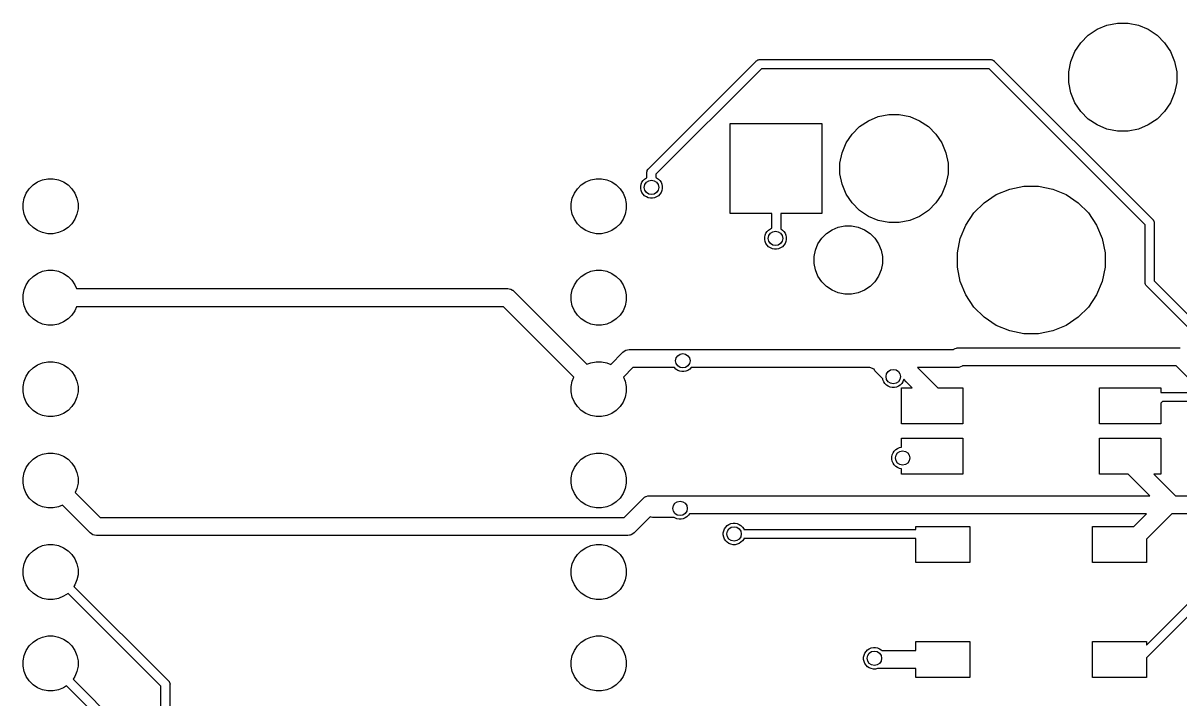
# Model space of a CAD drawing. Extents: x 0.5 to 11.2, y -4.1 to -0.9.
# Drawn here: x 6.048 to 7.312, y -1.795 to -1.056 of the extents above; entities that cross this region are included whole.
import ezdxf

# ---------------------------------------------------------------- set-up
doc = ezdxf.new("R2010")
doc.units = 0
doc.header["$MEASUREMENT"] = 0
doc.layers.add('BLACK', color=7, linetype='CONTINUOUS')

msp = doc.modelspace()

# ---------------------------------------------------------------- linework, layer by layer
at = {"layer": 'BLACK', "linetype": 'CONTINUOUS'}
for p, q in [((7.22193, -1.06282), (7.23268, -1.05837)), ((7.23268, -1.05837), (7.24409, -1.0561)), ((7.24409, -1.0561), (7.25572, -1.0561)), ((7.25572, -1.0561), (7.26713, -1.05837)), ((7.26713, -1.05837), (7.27787, -1.06282)), ((7.20403, -1.07751), (7.21226, -1.06929)), ((7.21226, -1.06929), (7.22193, -1.06282)), ((7.27787, -1.06282), (7.28755, -1.06929)), ((7.28755, -1.06929), (7.29577, -1.07751)), ((7.19312, -1.09793), (7.19757, -1.08718)), ((7.19757, -1.08718), (7.20403, -1.07751)), ((7.29577, -1.07751), (7.30224, -1.08718)), ((7.30224, -1.08718), (7.30669, -1.09793)), ((6.73148, -1.21543), (6.84924, -1.09767)), ((6.84924, -1.09767), (6.8494, -1.09749)), ((6.8494, -1.09749), (6.84959, -1.09733)), ((6.84959, -1.09733), (6.85015, -1.09687)), ((6.84959, -1.09733), (6.84959, -1.09733)), ((6.85015, -1.09687), (6.851, -1.09642)), ((6.85015, -1.09687), (6.85015, -1.09687)), ((6.85015, -1.09687), (6.85015, -1.09687)), ((6.851, -1.09642), (6.85193, -1.09613)), ((6.85193, -1.09613), (6.85265, -1.09606)), ((6.85265, -1.09606), (6.85289, -1.09604)), ((6.85265, -1.09606), (6.85265, -1.09606)), ((6.85289, -1.09604), (6.85314, -1.09606)), ((6.85314, -1.09606), (7.10557, -1.09606)), ((7.10557, -1.09606), (7.10581, -1.09604)), ((7.10581, -1.09604), (7.10605, -1.09606)), ((7.10605, -1.09606), (7.10605, -1.09606)), ((7.10605, -1.09606), (7.10677, -1.09613)), ((7.10677, -1.09613), (7.1077, -1.09642)), ((7.1077, -1.09642), (7.10855, -1.09687)), ((7.10855, -1.09687), (7.1093, -1.09749)), ((7.1093, -1.09749), (7.10946, -1.09768)), ((7.10946, -1.09768), (7.28274, -1.27096)), ((7.19085, -1.10934), (7.19312, -1.09793)), ((7.30669, -1.09793), (7.30896, -1.10934)), ((6.85493, -1.10591), (6.73972, -1.22112)), ((7.10377, -1.10591), (6.85493, -1.10591)), ((7.27451, -1.27664), (7.10377, -1.10591)), ((7.19085, -1.12097), (7.19085, -1.10934)), ((7.30896, -1.10934), (7.30896, -1.12097)), ((7.19312, -1.13238), (7.19085, -1.12097)), ((7.30896, -1.12097), (7.30669, -1.13238)), ((7.19757, -1.14313), (7.19312, -1.13238)), ((7.30669, -1.13238), (7.30224, -1.14313)), ((7.20403, -1.1528), (7.19757, -1.14313)), ((7.30224, -1.14313), (7.29577, -1.1528)), ((6.96226, -1.16929), (6.97193, -1.16282)), ((6.97193, -1.16282), (6.98268, -1.15837)), ((6.98268, -1.15837), (6.99409, -1.1561)), ((6.99409, -1.1561), (7.00572, -1.1561)), ((7.00572, -1.1561), (7.01713, -1.15837)), ((7.01713, -1.15837), (7.02787, -1.16282)), ((7.02787, -1.16282), (7.03755, -1.16929)), ((7.21226, -1.16103), (7.20403, -1.1528)), ((7.22193, -1.16749), (7.21226, -1.16103)), ((7.28755, -1.16103), (7.27787, -1.16749)), ((7.29577, -1.1528), (7.28755, -1.16103)), ((6.82077, -1.26437), (6.82077, -1.16594)), ((6.82077, -1.16594), (6.92116, -1.16594)), ((6.92116, -1.16594), (6.92116, -1.26437)), ((6.95403, -1.17751), (6.96226, -1.16929)), ((7.03755, -1.16929), (7.04577, -1.17751)), ((7.23268, -1.17194), (7.22193, -1.16749)), ((7.24409, -1.17421), (7.23268, -1.17194)), ((7.25572, -1.17421), (7.24409, -1.17421)), ((7.26713, -1.17194), (7.25572, -1.17421)), ((7.27787, -1.16749), (7.26713, -1.17194)), ((6.94312, -1.19793), (6.94757, -1.18718)), ((6.94757, -1.18718), (6.95403, -1.17751)), ((7.04577, -1.17751), (7.05224, -1.18718)), ((7.05224, -1.18718), (7.05669, -1.19793)), ((6.94085, -1.20934), (6.94312, -1.19793)), ((7.05669, -1.19793), (7.05896, -1.20934)), ((6.94085, -1.22097), (6.94085, -1.20934)), ((7.05896, -1.20934), (7.05896, -1.22097)), ((6.06916, -1.22753), (6.07495, -1.22638)), ((6.07495, -1.22638), (6.08086, -1.22638)), ((6.08086, -1.22638), (6.08666, -1.22753)), ((6.66837, -1.22753), (6.67417, -1.22638)), ((6.67417, -1.22638), (6.68008, -1.22638)), ((6.68008, -1.22638), (6.68587, -1.22753)), ((6.72726, -1.22661), (6.7292, -1.22532)), ((6.7292, -1.22532), (6.72987, -1.22504)), ((6.72985, -1.21909), (6.72994, -1.21815)), ((6.72987, -1.21933), (6.72985, -1.21909)), ((6.72987, -1.22504), (6.72987, -1.21933)), ((6.72994, -1.21812), (6.72999, -1.21797)), ((6.72994, -1.21815), (6.72994, -1.21812)), ((6.72999, -1.21797), (6.73023, -1.21719)), ((6.73023, -1.21719), (6.73068, -1.21634)), ((6.73068, -1.21634), (6.73114, -1.21578)), ((6.73114, -1.21578), (6.7313, -1.21559)), ((6.73114, -1.21578), (6.73114, -1.21578)), ((6.7313, -1.21559), (6.73148, -1.21543)), ((6.73972, -1.22112), (6.73972, -1.22504)), ((6.73972, -1.22504), (6.74039, -1.22532)), ((6.74039, -1.22532), (6.74232, -1.22661)), ((6.94312, -1.23238), (6.94085, -1.22097)), ((7.05896, -1.22097), (7.05669, -1.23238)), ((6.05132, -1.24217), (6.05461, -1.23725)), ((6.05461, -1.23725), (6.05879, -1.23308)), ((6.05879, -1.23308), (6.0637, -1.22979)), ((6.0637, -1.22979), (6.06916, -1.22753)), ((6.08666, -1.22753), (6.09212, -1.22979)), ((6.09212, -1.22979), (6.09703, -1.23308)), ((6.09703, -1.23308), (6.10121, -1.23725)), ((6.10121, -1.23725), (6.1045, -1.24217)), ((6.65054, -1.24217), (6.65382, -1.23725)), ((6.65382, -1.23725), (6.658, -1.23308)), ((6.658, -1.23308), (6.66291, -1.22979)), ((6.66291, -1.22979), (6.66837, -1.22753)), ((6.68587, -1.22753), (6.69133, -1.22979)), ((6.69133, -1.22979), (6.69625, -1.23308)), ((6.69625, -1.23308), (6.70042, -1.23725)), ((6.70042, -1.23725), (6.70371, -1.24217)), ((6.72298, -1.23463), (6.72344, -1.23234)), ((6.72298, -1.23695), (6.72298, -1.23463)), ((6.72344, -1.23923), (6.72298, -1.23695)), ((6.72344, -1.23234), (6.72433, -1.23019)), ((6.72433, -1.23019), (6.72562, -1.22826)), ((6.72562, -1.22826), (6.72726, -1.22661)), ((6.74232, -1.22661), (6.74397, -1.22826)), ((6.74397, -1.22826), (6.74526, -1.23019)), ((6.74526, -1.23019), (6.74615, -1.23234)), ((6.74615, -1.23234), (6.7466, -1.23463)), ((6.7466, -1.23695), (6.74615, -1.23923)), ((6.7466, -1.23463), (6.7466, -1.23695)), ((6.94757, -1.24313), (6.94312, -1.23238)), ((7.05669, -1.23238), (7.05224, -1.24313)), ((7.11167, -1.24363), (7.12636, -1.23755)), ((7.12636, -1.23755), (7.14195, -1.23445)), ((7.14195, -1.23445), (7.15785, -1.23445)), ((7.15785, -1.23445), (7.17344, -1.23755)), ((7.17344, -1.23755), (7.18813, -1.24363)), ((6.04791, -1.25342), (6.04906, -1.24763)), ((6.04906, -1.24763), (6.05132, -1.24217)), ((6.1045, -1.24217), (6.10676, -1.24763)), ((6.10676, -1.24763), (6.10791, -1.25342)), ((6.64712, -1.25342), (6.64827, -1.24763)), ((6.64827, -1.24763), (6.65054, -1.24217)), ((6.70371, -1.24217), (6.70597, -1.24763)), ((6.70597, -1.24763), (6.70712, -1.25342)), ((6.72433, -1.24138), (6.72344, -1.23923)), ((6.72562, -1.24332), (6.72433, -1.24138)), ((6.72726, -1.24496), (6.72562, -1.24332)), ((6.7292, -1.24626), (6.72726, -1.24496)), ((6.73135, -1.24715), (6.7292, -1.24626)), ((6.73363, -1.2476), (6.73135, -1.24715)), ((6.73596, -1.2476), (6.73363, -1.2476)), ((6.73824, -1.24715), (6.73596, -1.2476)), ((6.74039, -1.24626), (6.73824, -1.24715)), ((6.74232, -1.24496), (6.74039, -1.24626)), ((6.74397, -1.24332), (6.74232, -1.24496)), ((6.74526, -1.24138), (6.74397, -1.24332)), ((6.74615, -1.23923), (6.74526, -1.24138)), ((6.95403, -1.2528), (6.94757, -1.24313)), ((7.05224, -1.24313), (7.04577, -1.2528)), ((7.09845, -1.25247), (7.11167, -1.24363)), ((7.18813, -1.24363), (7.20135, -1.25247)), ((6.04791, -1.25933), (6.04791, -1.25342)), ((6.04906, -1.26513), (6.04791, -1.25933)), ((6.10791, -1.25933), (6.10676, -1.26513)), ((6.10791, -1.25342), (6.10791, -1.25933)), ((6.64712, -1.25933), (6.64712, -1.25342)), ((6.64827, -1.26513), (6.64712, -1.25933)), ((6.70712, -1.25933), (6.70597, -1.26513)), ((6.70712, -1.25342), (6.70712, -1.25933)), ((6.86632, -1.26437), (6.82077, -1.26437)), ((6.86632, -1.28043), (6.86632, -1.26437)), ((6.92116, -1.26437), (6.87616, -1.26437)), ((6.87616, -1.26437), (6.87616, -1.2812)), ((6.96226, -1.26103), (6.95403, -1.2528)), ((6.97193, -1.26749), (6.96226, -1.26103)), ((7.03755, -1.26103), (7.02787, -1.26749)), ((7.04577, -1.2528), (7.03755, -1.26103)), ((7.07838, -1.27693), (7.08721, -1.26371)), ((7.08721, -1.26371), (7.09845, -1.25247)), ((7.20135, -1.25247), (7.21259, -1.26371)), ((7.21259, -1.26371), (7.22142, -1.27693)), ((6.05132, -1.27059), (6.04906, -1.26513)), ((6.05461, -1.2755), (6.05132, -1.27059)), ((6.05879, -1.27968), (6.05461, -1.2755)), ((6.10121, -1.2755), (6.09703, -1.27968)), ((6.1045, -1.27059), (6.10121, -1.2755)), ((6.10676, -1.26513), (6.1045, -1.27059)), ((6.65054, -1.27059), (6.64827, -1.26513)), ((6.65382, -1.2755), (6.65054, -1.27059)), ((6.658, -1.27968), (6.65382, -1.2755)), ((6.70042, -1.2755), (6.69625, -1.27968)), ((6.70371, -1.27059), (6.70042, -1.2755)), ((6.70597, -1.26513), (6.70371, -1.27059)), ((6.98268, -1.27194), (6.97193, -1.26749)), ((6.99409, -1.27421), (6.98268, -1.27194)), ((7.00572, -1.27421), (6.99409, -1.27421)), ((7.01713, -1.27194), (7.00572, -1.27421)), ((7.02787, -1.26749), (7.01713, -1.27194)), ((7.07229, -1.29162), (7.07838, -1.27693)), ((7.22142, -1.27693), (7.22751, -1.29162)), ((7.27451, -1.33972), (7.27451, -1.27664)), ((7.28274, -1.27096), (7.28293, -1.27111)), ((7.28293, -1.27111), (7.28308, -1.2713)), ((7.28308, -1.2713), (7.28354, -1.27186)), ((7.28354, -1.27186), (7.28387, -1.27247)), ((7.28387, -1.27247), (7.284, -1.27271)), ((7.284, -1.27271), (7.28428, -1.27364)), ((7.28428, -1.27364), (7.28435, -1.27436)), ((7.28435, -1.27436), (7.28435, -1.27437)), ((7.28435, -1.27437), (7.28437, -1.27461)), ((7.28437, -1.27461), (7.28435, -1.27485)), ((7.28435, -1.27485), (7.28435, -1.33792)), ((6.0637, -1.28296), (6.05879, -1.27968)), ((6.06916, -1.28523), (6.0637, -1.28296)), ((6.07495, -1.28638), (6.06916, -1.28523)), ((6.08086, -1.28638), (6.07495, -1.28638)), ((6.08666, -1.28523), (6.08086, -1.28638)), ((6.09212, -1.28296), (6.08666, -1.28523)), ((6.09703, -1.27968), (6.09212, -1.28296)), ((6.66291, -1.28296), (6.658, -1.27968)), ((6.66837, -1.28523), (6.66291, -1.28296)), ((6.67417, -1.28638), (6.66837, -1.28523)), ((6.68008, -1.28638), (6.67417, -1.28638)), ((6.68587, -1.28523), (6.68008, -1.28638)), ((6.69133, -1.28296), (6.68587, -1.28523)), ((6.69625, -1.27968), (6.69133, -1.28296)), ((6.85856, -1.29037), (6.85902, -1.28809)), ((6.85902, -1.28809), (6.85991, -1.28594)), ((6.85991, -1.28594), (6.8612, -1.28401)), ((6.8612, -1.28401), (6.86284, -1.28236)), ((6.86284, -1.28236), (6.86478, -1.28107)), ((6.86478, -1.28107), (6.86632, -1.28043)), ((6.87616, -1.2812), (6.8779, -1.28236)), ((6.8779, -1.28236), (6.87955, -1.28401)), ((6.87955, -1.28401), (6.88084, -1.28594)), ((6.88084, -1.28594), (6.88173, -1.28809)), ((6.88173, -1.28809), (6.88219, -1.29037)), ((6.92085, -1.29132), (6.92606, -1.28611)), ((6.92606, -1.28611), (6.93219, -1.28201)), ((6.93219, -1.28201), (6.93899, -1.27919)), ((6.93899, -1.27919), (6.94622, -1.27776)), ((6.94622, -1.27776), (6.95359, -1.27776)), ((6.95359, -1.27776), (6.96081, -1.27919)), ((6.96081, -1.27919), (6.96762, -1.28201)), ((6.96762, -1.28201), (6.97374, -1.28611)), ((6.97374, -1.28611), (6.97895, -1.29132)), ((6.85856, -1.2927), (6.85856, -1.29037)), ((6.85902, -1.29498), (6.85856, -1.2927)), ((6.85991, -1.29713), (6.85902, -1.29498)), ((6.8612, -1.29906), (6.85991, -1.29713)), ((6.86284, -1.30071), (6.8612, -1.29906)), ((6.86478, -1.302), (6.86284, -1.30071)), ((6.86693, -1.30289), (6.86478, -1.302)), ((6.87597, -1.302), (6.87382, -1.30289)), ((6.8779, -1.30071), (6.87597, -1.302)), ((6.87955, -1.29906), (6.8779, -1.30071)), ((6.88084, -1.29713), (6.87955, -1.29906)), ((6.88173, -1.29498), (6.88084, -1.29713)), ((6.88219, -1.2927), (6.88173, -1.29498)), ((6.88219, -1.29037), (6.88219, -1.2927)), ((6.91394, -1.30425), (6.91676, -1.29744)), ((6.91676, -1.29744), (6.92085, -1.29132)), ((6.97895, -1.29132), (6.98305, -1.29744)), ((6.98305, -1.29744), (6.98587, -1.30425)), ((7.06919, -1.30721), (7.07229, -1.29162)), ((7.22751, -1.29162), (7.23061, -1.30721)), ((6.86921, -1.30335), (6.86693, -1.30289)), ((6.87154, -1.30335), (6.86921, -1.30335)), ((6.87382, -1.30289), (6.87154, -1.30335)), ((6.9125, -1.31147), (6.91394, -1.30425)), ((6.9125, -1.31884), (6.9125, -1.31147)), ((6.98587, -1.30425), (6.9873, -1.31147)), ((6.9873, -1.31147), (6.9873, -1.31884)), ((7.06919, -1.32311), (7.06919, -1.30721)), ((7.23061, -1.30721), (7.23061, -1.32311)), ((6.0637, -1.32979), (6.06916, -1.32753)), ((6.06916, -1.32753), (6.07495, -1.32638)), ((6.07495, -1.32638), (6.08086, -1.32638)), ((6.08086, -1.32638), (6.08666, -1.32753)), ((6.08666, -1.32753), (6.09212, -1.32979)), ((6.66291, -1.32979), (6.66837, -1.32753)), ((6.66837, -1.32753), (6.67417, -1.32638)), ((6.67417, -1.32638), (6.68008, -1.32638)), ((6.68008, -1.32638), (6.68587, -1.32753)), ((6.68587, -1.32753), (6.69133, -1.32979)), ((6.91394, -1.32607), (6.9125, -1.31884)), ((6.91676, -1.33287), (6.91394, -1.32607)), ((6.98587, -1.32607), (6.98305, -1.33287)), ((6.9873, -1.31884), (6.98587, -1.32607)), ((7.07229, -1.3387), (7.06919, -1.32311)), ((7.23061, -1.32311), (7.22751, -1.3387)), ((6.05132, -1.34217), (6.05461, -1.33725)), ((6.05461, -1.33725), (6.05879, -1.33308)), ((6.05879, -1.33308), (6.0637, -1.32979)), ((6.09212, -1.32979), (6.09703, -1.33308)), ((6.09703, -1.33308), (6.10121, -1.33725)), ((6.10121, -1.33725), (6.1045, -1.34217)), ((6.65054, -1.34217), (6.65382, -1.33725)), ((6.65382, -1.33725), (6.658, -1.33308)), ((6.658, -1.33308), (6.66291, -1.32979)), ((6.69133, -1.32979), (6.69625, -1.33308)), ((6.69625, -1.33308), (6.70042, -1.33725)), ((6.70042, -1.33725), (6.70371, -1.34217)), ((6.92085, -1.339), (6.91676, -1.33287)), ((6.92606, -1.34421), (6.92085, -1.339)), ((6.97895, -1.339), (6.97374, -1.34421)), ((6.98305, -1.33287), (6.97895, -1.339)), ((7.07838, -1.35339), (7.07229, -1.3387)), ((7.22751, -1.3387), (7.22142, -1.35339)), ((7.27448, -1.33996), (7.27451, -1.33972)), ((7.27458, -1.34093), (7.27448, -1.33996)), ((7.28435, -1.33792), (7.32655, -1.38012)), ((6.04791, -1.35342), (6.04906, -1.34763)), ((6.04906, -1.34763), (6.05132, -1.34217)), ((6.1045, -1.34217), (6.10626, -1.34642)), ((6.10626, -1.34642), (6.57683, -1.34642)), ((6.57683, -1.34642), (6.57732, -1.34637)), ((6.57732, -1.34637), (6.57781, -1.34642)), ((6.57781, -1.34642), (6.57781, -1.34642)), ((6.57781, -1.34642), (6.57928, -1.34656)), ((6.57928, -1.34656), (6.58116, -1.34713)), ((6.58116, -1.34713), (6.5829, -1.34806)), ((6.5829, -1.34806), (6.58319, -1.3483)), ((6.58319, -1.3483), (6.58404, -1.349)), ((6.58404, -1.349), (6.58404, -1.349)), ((6.58404, -1.349), (6.58442, -1.34931)), ((6.58442, -1.34931), (6.58474, -1.34969)), ((6.58474, -1.34969), (6.66427, -1.42923)), ((6.64712, -1.35342), (6.64827, -1.34763)), ((6.64827, -1.34763), (6.65054, -1.34217)), ((6.70371, -1.34217), (6.70597, -1.34763)), ((6.70597, -1.34763), (6.70712, -1.35342)), ((6.93219, -1.3483), (6.92606, -1.34421)), ((6.93899, -1.35112), (6.93219, -1.3483)), ((6.94622, -1.35256), (6.93899, -1.35112)), ((6.95359, -1.35256), (6.94622, -1.35256)), ((6.96081, -1.35112), (6.95359, -1.35256)), ((6.96762, -1.3483), (6.96081, -1.35112)), ((6.97374, -1.34421), (6.96762, -1.3483)), ((7.27486, -1.34185), (7.27458, -1.34093)), ((7.27532, -1.34271), (7.27486, -1.34185)), ((7.2755, -1.34293), (7.27532, -1.34271)), ((7.27593, -1.34346), (7.2755, -1.34293)), ((7.27612, -1.34361), (7.27593, -1.34346)), ((7.32086, -1.38835), (7.27612, -1.34361)), ((6.04791, -1.35933), (6.04791, -1.35342)), ((6.04906, -1.36513), (6.04791, -1.35933)), ((6.05132, -1.37059), (6.04906, -1.36513)), ((6.64712, -1.35933), (6.64712, -1.35342)), ((6.64827, -1.36513), (6.64712, -1.35933)), ((6.65054, -1.37059), (6.64827, -1.36513)), ((6.70597, -1.36513), (6.70371, -1.37059)), ((6.70712, -1.35933), (6.70597, -1.36513)), ((6.70712, -1.35342), (6.70712, -1.35933)), ((7.08721, -1.36661), (7.07838, -1.35339)), ((7.22142, -1.35339), (7.21259, -1.36661)), ((6.05461, -1.3755), (6.05132, -1.37059)), ((6.05879, -1.37968), (6.05461, -1.3755)), ((6.10121, -1.3755), (6.09703, -1.37968)), ((6.1045, -1.37059), (6.10121, -1.3755)), ((6.10622, -1.36642), (6.1045, -1.37059)), ((6.57318, -1.36642), (6.10622, -1.36642)), ((6.65007, -1.44331), (6.57318, -1.36642)), ((6.65382, -1.3755), (6.65054, -1.37059)), ((6.658, -1.37968), (6.65382, -1.3755)), ((6.70042, -1.3755), (6.69625, -1.37968)), ((6.70371, -1.37059), (6.70042, -1.3755)), ((7.09845, -1.37785), (7.08721, -1.36661)), ((7.11167, -1.38668), (7.09845, -1.37785)), ((7.20135, -1.37785), (7.18813, -1.38668)), ((7.21259, -1.36661), (7.20135, -1.37785)), ((6.0637, -1.38296), (6.05879, -1.37968)), ((6.06916, -1.38523), (6.0637, -1.38296)), ((6.07495, -1.38638), (6.06916, -1.38523)), ((6.08086, -1.38638), (6.07495, -1.38638)), ((6.08666, -1.38523), (6.08086, -1.38638)), ((6.09212, -1.38296), (6.08666, -1.38523)), ((6.09703, -1.37968), (6.09212, -1.38296)), ((6.66291, -1.38296), (6.658, -1.37968)), ((6.66837, -1.38523), (6.66291, -1.38296)), ((6.67417, -1.38638), (6.66837, -1.38523)), ((6.68008, -1.38638), (6.67417, -1.38638)), ((6.68587, -1.38523), (6.68008, -1.38638)), ((6.69133, -1.38296), (6.68587, -1.38523)), ((6.69625, -1.37968), (6.69133, -1.38296)), ((7.12636, -1.39276), (7.11167, -1.38668)), ((7.18813, -1.38668), (7.17344, -1.39276)), ((7.14195, -1.39587), (7.12636, -1.39276)), ((7.15785, -1.39587), (7.14195, -1.39587)), ((7.17344, -1.39276), (7.15785, -1.39587)), ((6.70317, -1.41641), (6.70348, -1.41604)), ((6.70348, -1.41604), (6.70497, -1.41481)), ((6.70497, -1.41481), (6.70668, -1.41389)), ((6.70668, -1.41389), (6.70854, -1.41333)), ((6.70854, -1.41333), (6.71047, -1.41314)), ((6.71047, -1.41314), (6.71095, -1.41319)), ((6.71095, -1.41319), (6.76623, -1.41319)), ((6.76623, -1.41319), (6.76671, -1.41314)), ((6.76671, -1.41314), (6.7672, -1.41319)), ((6.7672, -1.41319), (6.9744, -1.41319)), ((6.9744, -1.41319), (6.97466, -1.41315)), ((6.97466, -1.41315), (6.97537, -1.41319)), ((6.97537, -1.41319), (7.00139, -1.41319)), ((7.00139, -1.41319), (7.00187, -1.41314)), ((7.00187, -1.41314), (7.00218, -1.41317)), ((7.00218, -1.41317), (7.00249, -1.41316)), ((7.00249, -1.41316), (7.00266, -1.41319)), ((7.00266, -1.41319), (7.0648, -1.41319)), ((7.0648, -1.41319), (7.06522, -1.41284)), ((7.06522, -1.41284), (7.06693, -1.41193)), ((7.06693, -1.41193), (7.06836, -1.41149)), ((7.06836, -1.41149), (7.06879, -1.41136)), ((7.06879, -1.41136), (7.07072, -1.41117)), ((7.07072, -1.41117), (7.0712, -1.41122)), ((7.0712, -1.41122), (7.31182, -1.41122)), ((7.31182, -1.41122), (7.3123, -1.41117)), ((7.3123, -1.41117), (7.31279, -1.41122)), ((6.0637, -1.42979), (6.06916, -1.42753)), ((6.06916, -1.42753), (6.07495, -1.42638)), ((6.07495, -1.42638), (6.08086, -1.42638)), ((6.08086, -1.42638), (6.08666, -1.42753)), ((6.08666, -1.42753), (6.09212, -1.42979)), ((6.66427, -1.42923), (6.66837, -1.42753)), ((6.66837, -1.42753), (6.67417, -1.42638)), ((6.67417, -1.42638), (6.68008, -1.42638)), ((6.68008, -1.42638), (6.68587, -1.42753)), ((6.68587, -1.42753), (6.69024, -1.42934)), ((6.69024, -1.42934), (6.70317, -1.41641)), ((6.05132, -1.44217), (6.05461, -1.43725)), ((6.05461, -1.43725), (6.05879, -1.43308)), ((6.05879, -1.43308), (6.0637, -1.42979)), ((6.09212, -1.42979), (6.09703, -1.43308)), ((6.09703, -1.43308), (6.10121, -1.43725)), ((6.10121, -1.43725), (6.1045, -1.44217)), ((6.71455, -1.43287), (6.70416, -1.44326)), ((6.75987, -1.43287), (6.71455, -1.43287)), ((6.7599, -1.43292), (6.75987, -1.43287)), ((6.76155, -1.43457), (6.7599, -1.43292)), ((6.76348, -1.43586), (6.76155, -1.43457)), ((6.76563, -1.43675), (6.76348, -1.43586)), ((6.76791, -1.4372), (6.76563, -1.43675)), ((6.77024, -1.4372), (6.76791, -1.4372)), ((6.77252, -1.43675), (6.77024, -1.4372)), ((6.77467, -1.43586), (6.77252, -1.43675)), ((6.7766, -1.43457), (6.77467, -1.43586)), ((6.77825, -1.43292), (6.7766, -1.43457)), ((6.77828, -1.43287), (6.77825, -1.43292)), ((6.97336, -1.43287), (6.77828, -1.43287)), ((6.97814, -1.43461), (6.97336, -1.43287)), ((6.97817, -1.43469), (6.97814, -1.43461)), ((6.97908, -1.4364), (6.97817, -1.43469)), ((6.98031, -1.4379), (6.97908, -1.4364)), ((6.98069, -1.43821), (6.98031, -1.4379)), ((6.98754, -1.44506), (6.98069, -1.43821)), ((7.06827, -1.43287), (7.02563, -1.43287)), ((7.02563, -1.43287), (7.02728, -1.43452)), ((7.02728, -1.43452), (7.02728, -1.43452)), ((7.02728, -1.43452), (7.04768, -1.45492)), ((7.06875, -1.43292), (7.06827, -1.43287)), ((7.07023, -1.43278), (7.06875, -1.43292)), ((7.07068, -1.43273), (7.07023, -1.43278)), ((7.07253, -1.43217), (7.07068, -1.43273)), ((7.07424, -1.43125), (7.07253, -1.43217)), ((7.07467, -1.43091), (7.07424, -1.43125)), ((7.30823, -1.43091), (7.07467, -1.43091)), ((7.32606, -1.44874), (7.30823, -1.43091)), ((6.04791, -1.45342), (6.04906, -1.44763)), ((6.04791, -1.45933), (6.04791, -1.45342)), ((6.04906, -1.44763), (6.05132, -1.44217)), ((6.1045, -1.44217), (6.10676, -1.44763)), ((6.10676, -1.44763), (6.10791, -1.45342)), ((6.10791, -1.45342), (6.10791, -1.45933)), ((6.64712, -1.45342), (6.64827, -1.44763)), ((6.64712, -1.45933), (6.64712, -1.45342)), ((6.64827, -1.44763), (6.65007, -1.44331)), ((6.70416, -1.44326), (6.70597, -1.44763)), ((6.70597, -1.44763), (6.70712, -1.45342)), ((6.70712, -1.45342), (6.70712, -1.45933)), ((6.98776, -1.44616), (6.98754, -1.44506)), ((6.98865, -1.44831), (6.98776, -1.44616)), ((6.98994, -1.45025), (6.98865, -1.44831)), ((6.99159, -1.45189), (6.98994, -1.45025)), ((6.99352, -1.45318), (6.99159, -1.45189)), ((6.99567, -1.45407), (6.99352, -1.45318)), ((6.99795, -1.45453), (6.99567, -1.45407)), ((7.00256, -1.45407), (7.00028, -1.45453)), ((7.00471, -1.45318), (7.00256, -1.45407)), ((7.00664, -1.45189), (7.00471, -1.45318)), ((7.00829, -1.45025), (7.00664, -1.45189)), ((7.00958, -1.44831), (7.00829, -1.45025)), ((7.01047, -1.44616), (7.00958, -1.44831)), ((7.01057, -1.44565), (7.01047, -1.44616)), ((7.01336, -1.44844), (7.01057, -1.44565)), ((7.01984, -1.45492), (7.01336, -1.44844)), ((7.01336, -1.44844), (7.01336, -1.44844)), ((6.04906, -1.46513), (6.04791, -1.45933)), ((6.05132, -1.47059), (6.04906, -1.46513)), ((6.10676, -1.46513), (6.1045, -1.47059)), ((6.10791, -1.45933), (6.10676, -1.46513)), ((6.64827, -1.46513), (6.64712, -1.45933)), ((6.65054, -1.47059), (6.64827, -1.46513)), ((6.70597, -1.46513), (6.70371, -1.47059)), ((6.70712, -1.45933), (6.70597, -1.46513)), ((7.00028, -1.45453), (6.99795, -1.45453)), ((7.00817, -1.49429), (7.00817, -1.45492)), ((7.00817, -1.45492), (7.01984, -1.45492)), ((7.04768, -1.45492), (7.0751, -1.45492)), ((7.0751, -1.45492), (7.0751, -1.49429)), ((7.2247, -1.49429), (7.2247, -1.45492)), ((7.2247, -1.45492), (7.29163, -1.45492)), ((7.29163, -1.45492), (7.29163, -1.46024)), ((7.29163, -1.46024), (7.73507, -1.46024)), ((6.05461, -1.4755), (6.05132, -1.47059)), ((6.05879, -1.47968), (6.05461, -1.4755)), ((6.10121, -1.4755), (6.09703, -1.47968)), ((6.1045, -1.47059), (6.10121, -1.4755)), ((6.65382, -1.4755), (6.65054, -1.47059)), ((6.658, -1.47968), (6.65382, -1.4755)), ((6.70042, -1.4755), (6.69625, -1.47968)), ((6.70371, -1.47059), (6.70042, -1.4755)), ((7.29328, -1.47008), (7.29163, -1.47172)), ((7.29163, -1.47172), (7.29163, -1.49429)), ((7.73687, -1.47008), (7.29328, -1.47008)), ((6.0637, -1.48296), (6.05879, -1.47968)), ((6.06916, -1.48523), (6.0637, -1.48296)), ((6.07495, -1.48638), (6.06916, -1.48523)), ((6.08086, -1.48638), (6.07495, -1.48638)), ((6.08666, -1.48523), (6.08086, -1.48638)), ((6.09212, -1.48296), (6.08666, -1.48523)), ((6.09703, -1.47968), (6.09212, -1.48296)), ((6.66291, -1.48296), (6.658, -1.47968)), ((6.66837, -1.48523), (6.66291, -1.48296)), ((6.67417, -1.48638), (6.66837, -1.48523)), ((6.68008, -1.48638), (6.67417, -1.48638)), ((6.68587, -1.48523), (6.68008, -1.48638)), ((6.69133, -1.48296), (6.68587, -1.48523)), ((6.69625, -1.47968), (6.69133, -1.48296)), ((7.0751, -1.49429), (7.00817, -1.49429)), ((7.29163, -1.49429), (7.2247, -1.49429)), ((7.00817, -1.51989), (7.00817, -1.51004)), ((7.00817, -1.51004), (7.0751, -1.51004)), ((7.0751, -1.51004), (7.0751, -1.54941)), ((7.2247, -1.54941), (7.2247, -1.51004)), ((7.2247, -1.51004), (7.29163, -1.51004)), ((7.27589, -1.73635), (7.50511, -1.50712)), ((7.5108, -1.51536), (7.27589, -1.75027)), ((7.29163, -1.51004), (7.29163, -1.54941)), ((6.05879, -1.53308), (6.0637, -1.52979)), ((6.0637, -1.52979), (6.06916, -1.52753)), ((6.06916, -1.52753), (6.07495, -1.52638)), ((6.07495, -1.52638), (6.08086, -1.52638)), ((6.08086, -1.52638), (6.08666, -1.52753)), ((6.08666, -1.52753), (6.09212, -1.52979)), ((6.09212, -1.52979), (6.09703, -1.53308)), ((6.658, -1.53308), (6.66291, -1.52979)), ((6.66291, -1.52979), (6.66837, -1.52753)), ((6.66837, -1.52753), (6.67417, -1.52638)), ((6.67417, -1.52638), (6.68008, -1.52638)), ((6.68008, -1.52638), (6.68587, -1.52753)), ((6.68587, -1.52753), (6.69133, -1.52979)), ((6.69133, -1.52979), (6.69625, -1.53308)), ((6.99754, -1.53053), (6.99799, -1.52825)), ((6.99799, -1.52825), (6.99888, -1.5261)), ((6.99888, -1.5261), (7.00018, -1.52416)), ((7.00018, -1.52416), (7.00182, -1.52252)), ((7.00182, -1.52252), (7.00376, -1.52123)), ((7.00376, -1.52123), (7.00591, -1.52034)), ((7.00591, -1.52034), (7.00817, -1.51989)), ((6.04906, -1.54763), (6.05132, -1.54217)), ((6.05132, -1.54217), (6.05461, -1.53725)), ((6.05461, -1.53725), (6.05879, -1.53308)), ((6.09703, -1.53308), (6.10121, -1.53725)), ((6.10121, -1.53725), (6.1045, -1.54217)), ((6.1045, -1.54217), (6.10676, -1.54763)), ((6.64827, -1.54763), (6.65054, -1.54217)), ((6.65054, -1.54217), (6.65382, -1.53725)), ((6.65382, -1.53725), (6.658, -1.53308)), ((6.69625, -1.53308), (6.70042, -1.53725)), ((6.70042, -1.53725), (6.70371, -1.54217)), ((6.70371, -1.54217), (6.70597, -1.54763)), ((6.99754, -1.53286), (6.99754, -1.53053)), ((6.99799, -1.53514), (6.99754, -1.53286)), ((6.99888, -1.53729), (6.99799, -1.53514)), ((7.00018, -1.53922), (6.99888, -1.53729)), ((7.00182, -1.54087), (7.00018, -1.53922)), ((7.00376, -1.54216), (7.00182, -1.54087)), ((7.00591, -1.54305), (7.00376, -1.54216)), ((6.04791, -1.55342), (6.04906, -1.54763)), ((6.04791, -1.55933), (6.04791, -1.55342)), ((6.10676, -1.54763), (6.10791, -1.55342)), ((6.10791, -1.55342), (6.10791, -1.55933)), ((6.64712, -1.55342), (6.64827, -1.54763)), ((6.64712, -1.55933), (6.64712, -1.55342)), ((6.70597, -1.54763), (6.70712, -1.55342)), ((6.70712, -1.55342), (6.70712, -1.55933)), ((7.00817, -1.5435), (7.00591, -1.54305)), ((7.00817, -1.54941), (7.00817, -1.5435)), ((7.0751, -1.54941), (7.00817, -1.54941)), ((7.25606, -1.54941), (7.2247, -1.54941)), ((7.27968, -1.57303), (7.25606, -1.54941)), ((7.29163, -1.54941), (7.2839, -1.54941)), ((7.2839, -1.54941), (7.30752, -1.57303)), ((6.04906, -1.56513), (6.04791, -1.55933)), ((6.05132, -1.57059), (6.04906, -1.56513)), ((6.10676, -1.56513), (6.10495, -1.5695)), ((6.10791, -1.55933), (6.10676, -1.56513)), ((6.64827, -1.56513), (6.64712, -1.55933)), ((6.65054, -1.57059), (6.64827, -1.56513)), ((6.70597, -1.56513), (6.70371, -1.57059)), ((6.70712, -1.55933), (6.70597, -1.56513)), ((6.05461, -1.5755), (6.05132, -1.57059)), ((6.05879, -1.57968), (6.05461, -1.5755)), ((6.0637, -1.58296), (6.05879, -1.57968)), ((6.10495, -1.5695), (6.1321, -1.59665)), ((6.65382, -1.5755), (6.65054, -1.57059)), ((6.658, -1.57968), (6.65382, -1.5755)), ((6.66291, -1.58296), (6.658, -1.57968)), ((6.69625, -1.57968), (6.69133, -1.58296)), ((6.70042, -1.5755), (6.69625, -1.57968)), ((6.70371, -1.57059), (6.70042, -1.5755)), ((6.70488, -1.59665), (6.72528, -1.57626)), ((6.72528, -1.57626), (6.72559, -1.57588)), ((6.72559, -1.57588), (6.72708, -1.57465)), ((6.72708, -1.57465), (6.72879, -1.57374)), ((6.72879, -1.57374), (6.72906, -1.57366)), ((6.72906, -1.57366), (6.73065, -1.57317)), ((6.73065, -1.57317), (6.73258, -1.57298)), ((6.73258, -1.57298), (6.73258, -1.57298)), ((6.73258, -1.57298), (6.73306, -1.57303)), ((6.73306, -1.57303), (7.27968, -1.57303)), ((7.30752, -1.57303), (7.40023, -1.57303)), ((6.06916, -1.58523), (6.0637, -1.58296)), ((6.07495, -1.58638), (6.06916, -1.58523)), ((6.08086, -1.58638), (6.07495, -1.58638)), ((6.08666, -1.58523), (6.08086, -1.58638)), ((6.09103, -1.58342), (6.08666, -1.58523)), ((6.12073, -1.61311), (6.09103, -1.58342)), ((6.66837, -1.58523), (6.66291, -1.58296)), ((6.67417, -1.58638), (6.66837, -1.58523)), ((6.68008, -1.58638), (6.67417, -1.58638)), ((6.68587, -1.58523), (6.68008, -1.58638)), ((6.69133, -1.58296), (6.68587, -1.58523)), ((6.7763, -1.59272), (6.77522, -1.59434)), ((7.27575, -1.59272), (6.7763, -1.59272)), ((7.26197, -1.6065), (7.27575, -1.59272)), ((7.30355, -1.59275), (7.27589, -1.62042)), ((7.30393, -1.59272), (7.30355, -1.59275)), ((7.40382, -1.59272), (7.30393, -1.59272)), ((6.1321, -1.59665), (6.70488, -1.59665)), ((6.73326, -1.59611), (6.71626, -1.61311)), ((6.73459, -1.59651), (6.73326, -1.59611)), ((6.73603, -1.59665), (6.73459, -1.59651)), ((6.73652, -1.5967), (6.73603, -1.59665)), ((6.73603, -1.59665), (6.73603, -1.59665)), ((6.737, -1.59665), (6.73652, -1.5967)), ((6.75951, -1.59665), (6.737, -1.59665)), ((6.76045, -1.59728), (6.75951, -1.59665)), ((6.7626, -1.59817), (6.76045, -1.59728)), ((6.76488, -1.59862), (6.7626, -1.59817)), ((6.76721, -1.59862), (6.76488, -1.59862)), ((6.76949, -1.59817), (6.76721, -1.59862)), ((6.77164, -1.59728), (6.76949, -1.59817)), ((6.77357, -1.59599), (6.77164, -1.59728)), ((6.77522, -1.59434), (6.77357, -1.59599)), ((6.81592, -1.60723), (6.81757, -1.60559)), ((6.81757, -1.60559), (6.8195, -1.6043)), ((6.8195, -1.6043), (6.82165, -1.60341)), ((6.82165, -1.60341), (6.82394, -1.60295)), ((6.82394, -1.60295), (6.82626, -1.60295)), ((6.82626, -1.60295), (6.82854, -1.60341)), ((6.82854, -1.60341), (6.83069, -1.6043)), ((6.83069, -1.6043), (6.83263, -1.60559)), ((6.83263, -1.60559), (6.83427, -1.60723)), ((6.12103, -1.61349), (6.12073, -1.61311)), ((6.12253, -1.61472), (6.12103, -1.61349)), ((6.12424, -1.61563), (6.12253, -1.61472)), ((6.1261, -1.6162), (6.12424, -1.61563)), ((6.12803, -1.61639), (6.1261, -1.6162)), ((6.12851, -1.61634), (6.12803, -1.61639)), ((6.70847, -1.61634), (6.12851, -1.61634)), ((6.70896, -1.61639), (6.70847, -1.61634)), ((6.71089, -1.6162), (6.70896, -1.61639)), ((6.71144, -1.61603), (6.71089, -1.6162)), ((6.71274, -1.61563), (6.71144, -1.61603)), ((6.71445, -1.61472), (6.71274, -1.61563)), ((6.71595, -1.61349), (6.71445, -1.61472)), ((6.71626, -1.61311), (6.71595, -1.61349)), ((6.81329, -1.6136), (6.81374, -1.61132)), ((6.81329, -1.61593), (6.81329, -1.6136)), ((6.81374, -1.61821), (6.81329, -1.61593)), ((6.81374, -1.61132), (6.81463, -1.60917)), ((6.81463, -1.62036), (6.81374, -1.61821)), ((6.81463, -1.60917), (6.81592, -1.60723)), ((6.83427, -1.60723), (6.83557, -1.60917)), ((6.83557, -1.60917), (6.83584, -1.60984)), ((6.83584, -1.60984), (7.02392, -1.60984)), ((7.02392, -1.60984), (7.02392, -1.6065)), ((7.02392, -1.6065), (7.08297, -1.6065)), ((7.08297, -1.6065), (7.08297, -1.64587)), ((7.21683, -1.64587), (7.21683, -1.6065)), ((7.21683, -1.6065), (7.26197, -1.6065)), ((6.05879, -1.63308), (6.0637, -1.62979)), ((6.0637, -1.62979), (6.06916, -1.62753)), ((6.06916, -1.62753), (6.07495, -1.62638)), ((6.07495, -1.62638), (6.08086, -1.62638)), ((6.08086, -1.62638), (6.08666, -1.62753)), ((6.08666, -1.62753), (6.09212, -1.62979)), ((6.09212, -1.62979), (6.09703, -1.63308)), ((6.658, -1.63308), (6.66291, -1.62979)), ((6.66291, -1.62979), (6.66837, -1.62753)), ((6.66837, -1.62753), (6.67417, -1.62638)), ((6.67417, -1.62638), (6.68008, -1.62638)), ((6.68008, -1.62638), (6.68587, -1.62753)), ((6.68587, -1.62753), (6.69133, -1.62979)), ((6.69133, -1.62979), (6.69625, -1.63308)), ((6.81592, -1.62229), (6.81463, -1.62036)), ((6.81757, -1.62394), (6.81592, -1.62229)), ((6.8195, -1.62523), (6.81757, -1.62394)), ((6.82165, -1.62612), (6.8195, -1.62523)), ((6.82394, -1.62657), (6.82165, -1.62612)), ((6.82626, -1.62657), (6.82394, -1.62657)), ((6.82854, -1.62612), (6.82626, -1.62657)), ((6.83069, -1.62523), (6.82854, -1.62612)), ((6.83263, -1.62394), (6.83069, -1.62523)), ((6.83427, -1.62229), (6.83263, -1.62394)), ((6.83557, -1.62036), (6.83427, -1.62229)), ((6.83584, -1.61969), (6.83557, -1.62036)), ((7.02392, -1.61969), (6.83584, -1.61969)), ((7.02392, -1.64587), (7.02392, -1.61969)), ((7.27589, -1.62042), (7.27589, -1.64587)), ((6.04906, -1.64763), (6.05132, -1.64217)), ((6.05132, -1.64217), (6.05461, -1.63725)), ((6.05461, -1.63725), (6.05879, -1.63308)), ((6.09703, -1.63308), (6.10121, -1.63725)), ((6.10121, -1.63725), (6.1045, -1.64217)), ((6.1045, -1.64217), (6.10676, -1.64763)), ((6.64827, -1.64763), (6.65054, -1.64217)), ((6.65054, -1.64217), (6.65382, -1.63725)), ((6.65382, -1.63725), (6.658, -1.63308)), ((6.69625, -1.63308), (6.70042, -1.63725)), ((6.70042, -1.63725), (6.70371, -1.64217)), ((6.70371, -1.64217), (6.70597, -1.64763)), ((6.04791, -1.65342), (6.04906, -1.64763)), ((6.04791, -1.65933), (6.04791, -1.65342)), ((6.10676, -1.64763), (6.10791, -1.65342)), ((6.10791, -1.65342), (6.10791, -1.65933)), ((6.64712, -1.65342), (6.64827, -1.64763)), ((6.64712, -1.65933), (6.64712, -1.65342)), ((6.70597, -1.64763), (6.70712, -1.65342)), ((6.70712, -1.65342), (6.70712, -1.65933)), ((7.08297, -1.64587), (7.02392, -1.64587)), ((7.27589, -1.64587), (7.21683, -1.64587)), ((6.04906, -1.66513), (6.04791, -1.65933)), ((6.05132, -1.67059), (6.04906, -1.66513)), ((6.10676, -1.66513), (6.1045, -1.67059)), ((6.10791, -1.65933), (6.10676, -1.66513)), ((6.64827, -1.66513), (6.64712, -1.65933)), ((6.65054, -1.67059), (6.64827, -1.66513)), ((6.70597, -1.66513), (6.70371, -1.67059)), ((6.70712, -1.65933), (6.70597, -1.66513)), ((6.05461, -1.6755), (6.05132, -1.67059)), ((6.05879, -1.67968), (6.05461, -1.6755)), ((6.0637, -1.68296), (6.05879, -1.67968)), ((6.09697, -1.67973), (6.09212, -1.68296)), ((6.19844, -1.7812), (6.09697, -1.67973)), ((6.1045, -1.67059), (6.10348, -1.6721)), ((6.10348, -1.6721), (6.20681, -1.77542)), ((6.65382, -1.6755), (6.65054, -1.67059)), ((6.658, -1.67968), (6.65382, -1.6755)), ((6.66291, -1.68296), (6.658, -1.67968)), ((6.69625, -1.67968), (6.69133, -1.68296)), ((6.70042, -1.6755), (6.69625, -1.67968)), ((6.70371, -1.67059), (6.70042, -1.6755)), ((6.06916, -1.68523), (6.0637, -1.68296)), ((6.07495, -1.68638), (6.06916, -1.68523)), ((6.08086, -1.68638), (6.07495, -1.68638)), ((6.08666, -1.68523), (6.08086, -1.68638)), ((6.09212, -1.68296), (6.08666, -1.68523)), ((6.66837, -1.68523), (6.66291, -1.68296)), ((6.67417, -1.68638), (6.66837, -1.68523)), ((6.68008, -1.68638), (6.67417, -1.68638)), ((6.68587, -1.68523), (6.68008, -1.68638)), ((6.69133, -1.68296), (6.68587, -1.68523)), ((6.05879, -1.73308), (6.0637, -1.72979)), ((6.0637, -1.72979), (6.06916, -1.72753)), ((6.06916, -1.72753), (6.07495, -1.72638)), ((6.07495, -1.72638), (6.08086, -1.72638)), ((6.08086, -1.72638), (6.08666, -1.72753)), ((6.08666, -1.72753), (6.09212, -1.72979)), ((6.09212, -1.72979), (6.09703, -1.73308)), ((6.658, -1.73308), (6.66291, -1.72979)), ((6.66291, -1.72979), (6.66837, -1.72753)), ((6.66837, -1.72753), (6.67417, -1.72638)), ((6.67417, -1.72638), (6.68008, -1.72638)), ((6.68008, -1.72638), (6.68587, -1.72753)), ((6.68587, -1.72753), (6.69133, -1.72979)), ((6.69133, -1.72979), (6.69625, -1.73308)), ((6.04906, -1.74763), (6.05132, -1.74217)), ((6.05132, -1.74217), (6.05461, -1.73725)), ((6.05461, -1.73725), (6.05879, -1.73308)), ((6.09703, -1.73308), (6.10121, -1.73725)), ((6.10121, -1.73725), (6.1045, -1.74217)), ((6.1045, -1.74217), (6.10676, -1.74763)), ((6.64827, -1.74763), (6.65054, -1.74217)), ((6.65054, -1.74217), (6.65382, -1.73725)), ((6.65382, -1.73725), (6.658, -1.73308)), ((6.69625, -1.73308), (6.70042, -1.73725)), ((6.70042, -1.73725), (6.70371, -1.74217)), ((6.70371, -1.74217), (6.70597, -1.74763)), ((6.96801, -1.74517), (6.96931, -1.74323)), ((6.96931, -1.74323), (6.97095, -1.74159)), ((6.97095, -1.74159), (6.97289, -1.7403)), ((6.97289, -1.7403), (6.97504, -1.73941)), ((6.97504, -1.73941), (6.97732, -1.73895)), ((6.97732, -1.73895), (6.97964, -1.73895)), ((6.97964, -1.73895), (6.98193, -1.73941)), ((6.98193, -1.73941), (6.98408, -1.7403)), ((6.98408, -1.7403), (6.98601, -1.74159)), ((6.98601, -1.74159), (6.98674, -1.74232)), ((6.98674, -1.74232), (7.02392, -1.74232)), ((7.02392, -1.74232), (7.02392, -1.73248)), ((7.02392, -1.73248), (7.08297, -1.73248)), ((7.08297, -1.73248), (7.08297, -1.77185)), ((7.21683, -1.77185), (7.21683, -1.73248)), ((7.21683, -1.73248), (7.27589, -1.73248)), ((7.27589, -1.73248), (7.27589, -1.73635)), ((6.04791, -1.75342), (6.04906, -1.74763)), ((6.04791, -1.75933), (6.04791, -1.75342)), ((6.10676, -1.74763), (6.10791, -1.75342)), ((6.10791, -1.75342), (6.10791, -1.75933)), ((6.64712, -1.75342), (6.64827, -1.74763)), ((6.64712, -1.75933), (6.64712, -1.75342)), ((6.70597, -1.74763), (6.70712, -1.75342)), ((6.70712, -1.75342), (6.70712, -1.75933)), ((6.96667, -1.7496), (6.96712, -1.74732)), ((6.96667, -1.75193), (6.96667, -1.7496)), ((6.96712, -1.75421), (6.96667, -1.75193)), ((6.96712, -1.74732), (6.96801, -1.74517)), ((6.96801, -1.75636), (6.96712, -1.75421)), ((6.96931, -1.75829), (6.96801, -1.75636)), ((7.27589, -1.75027), (7.27589, -1.77185)), ((6.04906, -1.76513), (6.04791, -1.75933)), ((6.05132, -1.77059), (6.04906, -1.76513)), ((6.10676, -1.76513), (6.1045, -1.77059)), ((6.10791, -1.75933), (6.10676, -1.76513)), ((6.64827, -1.76513), (6.64712, -1.75933)), ((6.65054, -1.77059), (6.64827, -1.76513)), ((6.70597, -1.76513), (6.70371, -1.77059)), ((6.70712, -1.75933), (6.70597, -1.76513)), ((6.97095, -1.75994), (6.96931, -1.75829)), ((6.97289, -1.76123), (6.97095, -1.75994)), ((6.97504, -1.76212), (6.97289, -1.76123)), ((6.97732, -1.76257), (6.97504, -1.76212)), ((6.97964, -1.76257), (6.97732, -1.76257)), ((6.98193, -1.76212), (6.97964, -1.76257)), ((6.9822, -1.76201), (6.98193, -1.76212)), ((7.02392, -1.76201), (6.9822, -1.76201)), ((7.02392, -1.77185), (7.02392, -1.76201)), ((6.05461, -1.7755), (6.05132, -1.77059)), ((6.05879, -1.77968), (6.05461, -1.7755)), ((6.0637, -1.78296), (6.05879, -1.77968)), ((6.09539, -1.78078), (6.09212, -1.78296)), ((6.18057, -1.86595), (6.09539, -1.78078)), ((6.1045, -1.77059), (6.10243, -1.77367)), ((6.10243, -1.77367), (6.18893, -1.86017)), ((6.19844, -2.16786), (6.19844, -1.7812)), ((6.20681, -1.77542), (6.207, -1.77558)), ((6.207, -1.77558), (6.20762, -1.77634)), ((6.20762, -1.77634), (6.20798, -1.77701)), ((6.20798, -1.77701), (6.20809, -1.77721)), ((6.20809, -1.77721), (6.20837, -1.77815)), ((6.20837, -1.77815), (6.20847, -1.77913)), ((6.20847, -1.77913), (6.20844, -1.77938)), ((6.20844, -1.77938), (6.20844, -2.16604)), ((6.65382, -1.7755), (6.65054, -1.77059)), ((6.658, -1.77968), (6.65382, -1.7755)), ((6.66291, -1.78296), (6.658, -1.77968)), ((6.69625, -1.77968), (6.69133, -1.78296)), ((6.70042, -1.7755), (6.69625, -1.77968)), ((6.70371, -1.77059), (6.70042, -1.7755)), ((7.08297, -1.77185), (7.02392, -1.77185)), ((7.27589, -1.77185), (7.21683, -1.77185)), ((6.06916, -1.78523), (6.0637, -1.78296)), ((6.07495, -1.78638), (6.06916, -1.78523)), ((6.08086, -1.78638), (6.07495, -1.78638)), ((6.08666, -1.78523), (6.08086, -1.78638)), ((6.09212, -1.78296), (6.08666, -1.78523)), ((6.66837, -1.78523), (6.66291, -1.78296)), ((6.67417, -1.78638), (6.66837, -1.78523)), ((6.68008, -1.78638), (6.67417, -1.78638)), ((6.68587, -1.78523), (6.68008, -1.78638)), ((6.69133, -1.78296), (6.68587, -1.78523))]:
    msp.add_line(p, q, dxfattribs=at)
at = {"layer": 'BLACK'}
for centre in [(6.73479, -1.23579), (6.87037, -1.29154), (6.76907, -1.42539), (6.99911, -1.44272), (7.00935, -1.53169), (6.76604, -1.58681), (6.8251, -1.61476), (6.97848, -1.75076)]:
    msp.add_circle(centre, 0.007874, dxfattribs=at)

doc.saveas('drawing.dxf')
